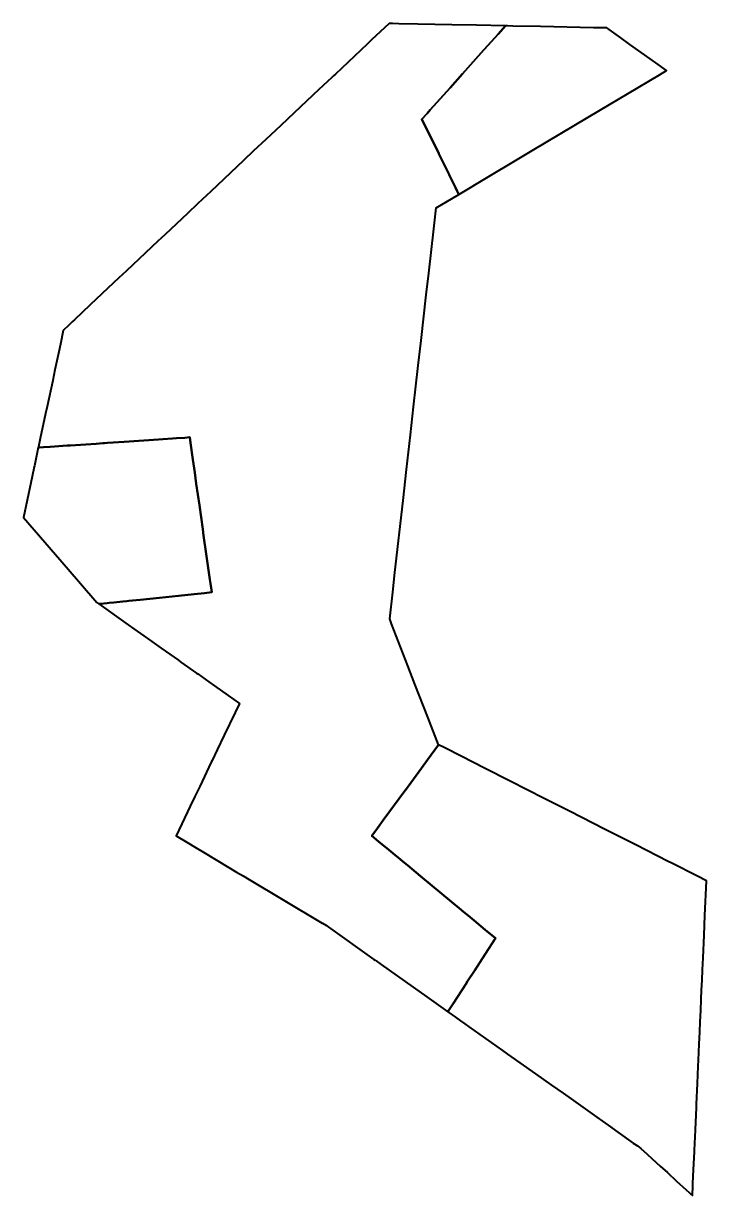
# Model space of a CAD drawing. Header units: metres. Extents: x 807635 to 807708, y 9157378 to 9157502.
import ezdxf

# ---------------------------------------------------------------- set-up
doc = ezdxf.new("R2010")
doc.units = ezdxf.units.M
doc.header["$MEASUREMENT"] = 0
doc.layers.add('2820-21225', color=1, linetype='Continuous')

msp = doc.modelspace()

# ---------------------------------------------------------------- linework, layer by layer
at = {"layer": '2820-21225', "color": 3, "lineweight": 40, "true_color": 0x00ff00}
msp.add_lwpolyline([(807636.7, 9157457.3), (807636.7, 9157457.3), (807636.81, 9157457.31), (807637.27, 9157457.34), (807637.95, 9157457.39), (807638.41, 9157457.42), (807638.43, 9157457.42), (807639.76, 9157457.51), (807640.11, 9157457.53), (807640.67, 9157457.57), (807642.87, 9157457.72), (807643.57, 9157457.77), (807643.75, 9157457.78), (807644.06, 9157457.8), (807645.85, 9157457.92), (807649.5, 9157458.17), (807649.97, 9157458.2), (807650.99, 9157458.27), (807651.43, 9157458.3), (807652.3, 9157458.36), (807652.84, 9157458.4), (807652.92, 9157457.81), (807653.17, 9157456.03), (807653.37, 9157454.65), (807653.53, 9157453.46), (807653.86, 9157451.16), (807654.22, 9157448.6), (807654.31, 9157447.94), (807654.59, 9157445.97), (807654.97, 9157443.26), (807655.04, 9157442.82), (807655.17, 9157441.89), (807654.42, 9157441.81), (807653.3, 9157441.69), (807651.64, 9157441.52), (807649.61, 9157441.31), (807647.55, 9157441.1), (807646.72, 9157441.01), (807646.35, 9157440.97), (807646.14, 9157440.95), (807645.7, 9157440.91), (807644.73, 9157440.81), (807644.26, 9157440.76), (807644.03, 9157440.74), (807643.3, 9157440.66), (807643.2, 9157440.65), (807643.16, 9157440.65), (807646.27, 9157438.44), (807646.88, 9157438.01), (807647.95, 9157437.26), (807648.55, 9157436.84), (807649.79, 9157435.95), (807650.25, 9157435.63), (807651.64, 9157434.65), (807651.9, 9157434.46), (807653.56, 9157433.29), (807653.68, 9157433.2), (807654.86, 9157432.37), (807655.47, 9157431.94), (807656.93, 9157430.9), (807658.14, 9157430.05), (807657.67, 9157429.09), (807656.51, 9157426.66), (807655.76, 9157425.1), (807655.22, 9157423.97), (807655.13, 9157423.79), (807653.9, 9157421.22), (807653.38, 9157420.15), (807652.88, 9157419.11), (807651.37, 9157415.95), (807652.51, 9157415.26), (807653.53, 9157414.66), (807654.28, 9157414.21), (807657.01, 9157412.58), (807657.82, 9157412.09), (807658.52, 9157411.68), (807659.16, 9157411.29), (807662.77, 9157409.14), (807666.93, 9157406.65), (807666.95, 9157406.64), (807666.97, 9157406.63), (807667.39, 9157406.38), (807667.58, 9157406.24), (807672.46, 9157402.79), (807672.57, 9157402.71), (807672.69, 9157402.62), (807673.24, 9157402.23), (807677.47, 9157399.24), (807677.84, 9157398.98), (807680.33, 9157397.21), (807680.43, 9157397.37), (807680.92, 9157398.12), (807682.23, 9157400.13), (807682.43, 9157400.45), (807683.16, 9157401.57), (807684.32, 9157403.36), (807685.41, 9157405.03), (807684.31, 9157405.94), (807683.12, 9157406.93), (807682.69, 9157407.29), (807681.77, 9157408.04), (807681.74, 9157408.07), (807677.43, 9157411.64), (807676.02, 9157412.81), (807675.71, 9157413.07), (807674.03, 9157414.46), (807672.95, 9157415.35), (807672.24, 9157415.94), (807672.83, 9157416.75), (807673.45, 9157417.61), (807675.74, 9157420.74), (807675.76, 9157420.77), (807675.8, 9157420.83), (807677.51, 9157423.16), (807678.15, 9157424.04), (807679.33, 9157425.65), (807678.18, 9157428.6), (807676.82, 9157432.11), (807676.06, 9157434.07), (807674.34, 9157438.54), (807674.13, 9157439.05), (807674.46, 9157441.91), (807674.69, 9157444), (807675.56, 9157451.68), (807675.93, 9157454.97), (807676.35, 9157458.66), (807676.68, 9157461.64), (807677.18, 9157466.06), (807677.48, 9157468.73), (807678.03, 9157473.56), (807678.29, 9157475.9), (807678.82, 9157480.59), (807679.08, 9157482.84), (807679.68, 9157483.2), (807681.31, 9157484.17), (807681.48, 9157484.27), (807681.31, 9157484.62), (807681.13, 9157485), (807680.46, 9157486.36), (807680.45, 9157486.38), (807679.36, 9157488.6), (807679.35, 9157488.63), (807677.55, 9157492.29), (807678.11, 9157492.91), (807678.45, 9157493.3), (807680.56, 9157495.64), (807681.88, 9157497.12), (807684.17, 9157499.67), (807684.59, 9157500.14), (807685.67, 9157501.34), (807686.46, 9157502.23), (807683.39, 9157502.29), (807680.76, 9157502.35), (807677.12, 9157502.42), (807675.12, 9157502.46), (807674.44, 9157502.48), (807674.06, 9157502.49), (807672.2, 9157500.73), (807671.72, 9157500.28), (807668.35, 9157497.1), (807668.16, 9157496.92), (807667.96, 9157496.73), (807666.6, 9157495.46), (807665.28, 9157494.21), (807663.97, 9157492.97), (807662.53, 9157491.62), (807660.94, 9157490.13), (807659.64, 9157488.9), (807658.55, 9157487.87), (807655.07, 9157484.6), (807653.7, 9157483.3), (807652.58, 9157482.25), (807650.21, 9157480.02), (807649.43, 9157479.28), (807646.76, 9157476.76), (807646.06, 9157476.1), (807645.67, 9157475.73), (807645.29, 9157475.38), (807644.72, 9157474.84), (807642.23, 9157472.5), (807640.55, 9157470.91), (807640.32, 9157470.7), (807640.17, 9157470.56), (807639.96, 9157470.36), (807639.36, 9157469.79), (807639.05, 9157468.31), (807638.88, 9157467.51), (807638.46, 9157465.58), (807638.23, 9157464.46), (807637.63, 9157461.68), (807637.48, 9157460.94), (807636.91, 9157458.27), (807636.72, 9157457.37)], close=True, dxfattribs=at)
at = {"layer": '2820-21225', "color": 4, "lineweight": 40, "true_color": 0x00ffff}
msp.add_lwpolyline([(807678.11, 9157492.91), (807677.55, 9157492.29), (807679.35, 9157488.63), (807679.36, 9157488.6), (807680.45, 9157486.38), (807680.46, 9157486.36), (807681.13, 9157485), (807681.31, 9157484.62), (807681.48, 9157484.27), (807684.63, 9157486.15), (807687.55, 9157487.89), (807689.31, 9157488.94), (807695.27, 9157492.49), (807697.54, 9157493.84), (807699.45, 9157494.98), (807702.88, 9157497.02), (807703.63, 9157497.47), (807702.47, 9157498.3), (807699.72, 9157500.26), (807698.76, 9157500.94), (807697.26, 9157502.01), (807696.31, 9157502.03), (807695.84, 9157502.03), (807690.18, 9157502.15), (807687.26, 9157502.21), (807686.67, 9157502.23), (807686.46, 9157502.23), (807685.67, 9157501.34), (807684.59, 9157500.14), (807684.17, 9157499.67), (807681.88, 9157497.12), (807680.56, 9157495.64), (807678.45, 9157493.3)], close=True, dxfattribs=at)
at = {"layer": '2820-21225', "color": 5, "lineweight": 40, "true_color": 0x0000ff}
msp.add_lwpolyline([(807635.9, 9157453.55), (807635.12, 9157449.86), (807639.65, 9157444.61), (807642.95, 9157440.8), (807643.16, 9157440.65), (807643.2, 9157440.65), (807643.3, 9157440.66), (807644.03, 9157440.74), (807644.26, 9157440.76), (807644.73, 9157440.81), (807645.7, 9157440.91), (807646.14, 9157440.95), (807646.35, 9157440.97), (807646.72, 9157441.01), (807647.55, 9157441.1), (807649.61, 9157441.31), (807651.64, 9157441.52), (807653.3, 9157441.69), (807654.42, 9157441.81), (807655.17, 9157441.89), (807655.04, 9157442.82), (807654.97, 9157443.26), (807654.59, 9157445.97), (807654.31, 9157447.94), (807654.22, 9157448.6), (807653.86, 9157451.16), (807653.53, 9157453.46), (807653.37, 9157454.65), (807653.17, 9157456.03), (807652.92, 9157457.81), (807652.84, 9157458.4), (807652.3, 9157458.36), (807651.43, 9157458.3), (807650.99, 9157458.27), (807649.97, 9157458.2), (807649.5, 9157458.17), (807645.85, 9157457.92), (807644.06, 9157457.8), (807643.75, 9157457.78), (807643.57, 9157457.77), (807642.87, 9157457.72), (807640.67, 9157457.57), (807640.11, 9157457.53), (807639.76, 9157457.51), (807638.43, 9157457.42), (807638.41, 9157457.42), (807637.95, 9157457.39), (807637.27, 9157457.34), (807636.81, 9157457.31), (807636.7, 9157457.3), (807636.7, 9157457.3), (807636.29, 9157455.37), (807636.27, 9157455.25), (807636.22, 9157455.06)], close=True, dxfattribs=at)
at = {"layer": '2820-21225', "color": 40, "lineweight": 40, "true_color": 0xffbb00}
msp.add_lwpolyline([(807672.83, 9157416.75), (807672.24, 9157415.94), (807672.95, 9157415.35), (807674.03, 9157414.46), (807675.71, 9157413.07), (807676.02, 9157412.81), (807677.43, 9157411.64), (807681.74, 9157408.07), (807681.77, 9157408.04), (807682.69, 9157407.29), (807683.12, 9157406.93), (807684.31, 9157405.94), (807685.41, 9157405.03), (807684.32, 9157403.36), (807683.16, 9157401.57), (807682.43, 9157400.45), (807682.23, 9157400.13), (807680.92, 9157398.12), (807680.43, 9157397.37), (807680.33, 9157397.21), (807681.14, 9157396.64), (807681.68, 9157396.25), (807682.14, 9157395.93), (807682.53, 9157395.65), (807686.15, 9157393.08), (807686.69, 9157392.7), (807689.65, 9157390.61), (807691.37, 9157389.39), (807692.6, 9157388.52), (807693.45, 9157387.92), (807695.19, 9157386.68), (807696.19, 9157385.97), (807697.41, 9157385.11), (807698.42, 9157384.39), (807700.08, 9157383.22), (807700.52, 9157382.91), (807700.88, 9157382.65), (807701.56, 9157382.03), (807702.09, 9157381.55), (807702.94, 9157380.77), (807703.71, 9157380.07), (807704.69, 9157379.17), (807705.73, 9157378.23), (807706.04, 9157377.94), (807706.22, 9157377.78), (807706.39, 9157377.63), (807706.4, 9157378.03), (807706.41, 9157378.27), (807706.44, 9157378.91), (807706.51, 9157380.4), (807706.59, 9157382.3), (807706.6, 9157382.45), (807706.7, 9157384.6), (807706.7, 9157384.61), (807706.7, 9157384.63), (807706.8, 9157387), (807706.81, 9157387.15), (807706.82, 9157387.38), (807706.92, 9157389.56), (807707, 9157391.4), (807707.03, 9157392.05), (807707.11, 9157393.74), (807707.17, 9157395.08), (807707.21, 9157396.13), (807707.27, 9157397.35), (807707.32, 9157398.55), (807707.36, 9157399.49), (807707.41, 9157400.58), (807707.46, 9157401.68), (807707.52, 9157402.96), (807707.63, 9157405.35), (807707.72, 9157407.46), (807707.89, 9157411.16), (807706.86, 9157411.69), (807704.2, 9157413.03), (807703.81, 9157413.23), (807700.37, 9157414.98), (807698.71, 9157415.82), (807697.08, 9157416.64), (807693.3, 9157418.56), (807690.6, 9157419.93), (807686.98, 9157421.77), (807684.24, 9157423.15), (807681.81, 9157424.39), (807679.93, 9157425.34), (807679.33, 9157425.65), (807678.15, 9157424.04), (807677.51, 9157423.16), (807675.8, 9157420.83), (807675.76, 9157420.77), (807675.74, 9157420.74), (807673.45, 9157417.61)], close=True, dxfattribs=at)

doc.saveas('drawing.dxf')
